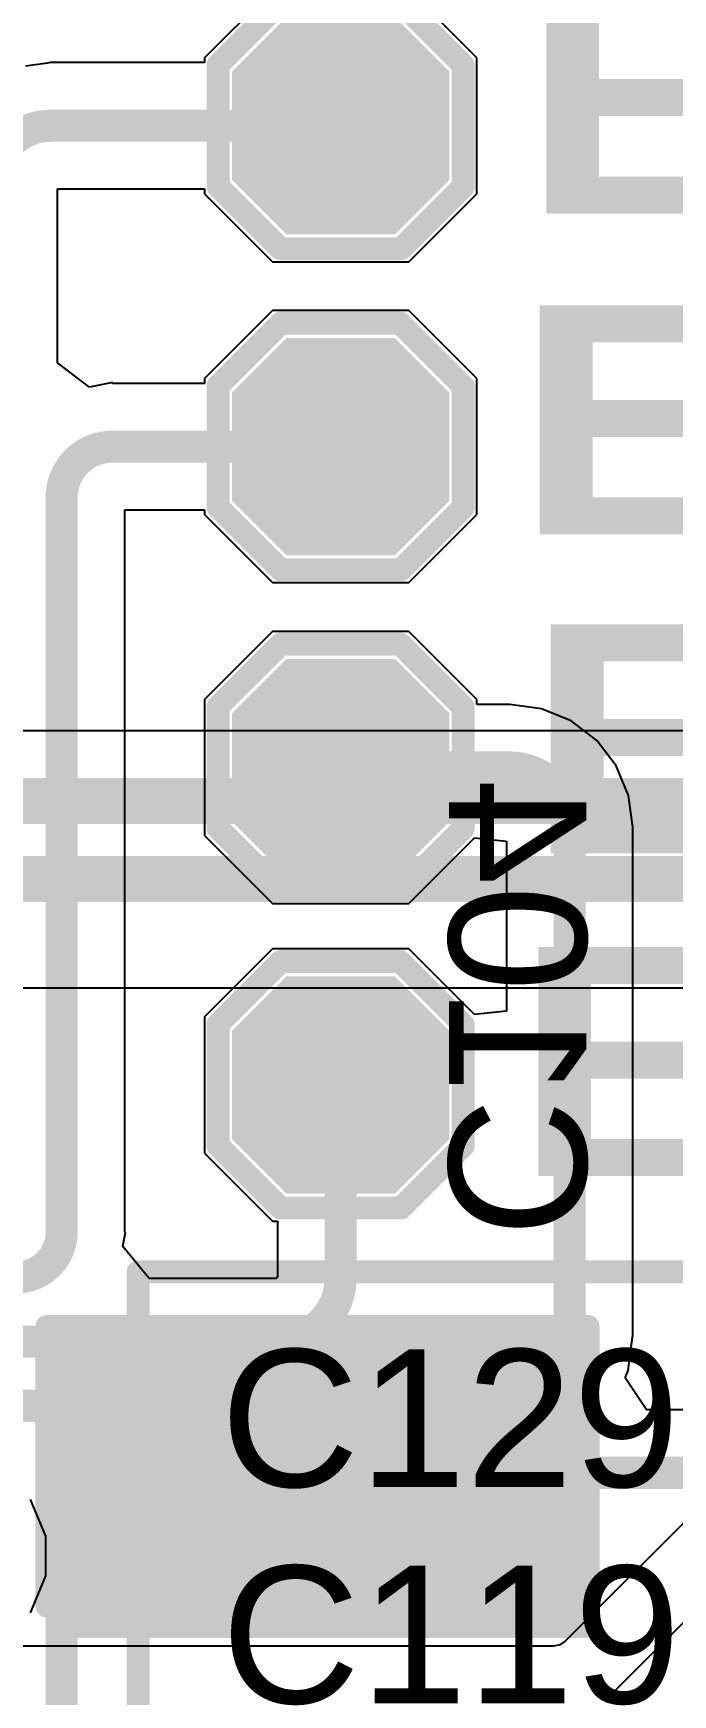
# Model space of a CAD drawing. Header units: inches. Extents: x 0 to 211, y 0 to 201.
# Drawn here: x 2.871 to 3.0105, y 1.9777 to 2.3402 of the extents above; entities that cross this region are included whole.
import ezdxf

# ---------------------------------------------------------------- set-up
doc = ezdxf.new("R2010")
doc.units = ezdxf.units.IN
doc.header["$MEASUREMENT"] = 0
for name, color, linetype in [('Bottom Layer', 5, 'Continuous'), ('Bottom Overlay', 54, 'Continuous'), ('Bottom Paste', 16, 'Continuous'), ('Bottom Solder', 6, 'Continuous'), ('Layer 1', 16, 'Continuous'), ('Top Layer', 1, 'Continuous'), ('Top Overlay', 2, 'Continuous'), ('Top Paste', 8, 'Continuous'), ('Top Solder', 216, 'Continuous')]:
    doc.layers.add(name, color=color, linetype=linetype)
doc.styles.add('Arial', font='', dxfattribs={"height": 0.2})
doc.styles.add('Arial Black_Bold', font='', dxfattribs={"height": 0.2})
doc.styles.get('Arial').set_extended_font_data('Arial')
doc.styles.get('Arial Black_Bold').set_extended_font_data('Arial Black', bold=True)

# ---------------------------------------------------------------- blocks, each defined once
blk = doc.blocks.new('T____________0_5___74')
at = {"layer": 'Top Layer'}
blk.add_hatch(color=1, dxfattribs=at).paths.add_polyline_path([(0.00984, 0.01969), (-0.00984, 0.01969), (-0.01969, 0.00984), (-0.01969, -0.00984), (-0.00984, -0.01969), (0.00984, -0.01969), (0.01969, -0.00984), (0.01969, 0.00984)])
at = {"layer": 'Top Paste'}
blk.add_hatch(color=8, dxfattribs=at).paths.add_polyline_path([(0.00984, 0.01969), (-0.00984, 0.01969), (-0.01969, 0.00984), (-0.01969, -0.00984), (-0.00984, -0.01969), (0.00984, -0.01969), (0.01969, -0.00984), (0.01969, 0.00984)])
at = {"layer": 'Top Solder'}
blk.add_hatch(color=216, dxfattribs=at).paths.add_polyline_path([(0.01184, 0.02369), (-0.01184, 0.02369), (-0.02369, 0.01184), (-0.02369, -0.01184), (-0.01184, -0.02369), (0.01184, -0.02369), (0.02369, -0.01184), (0.02369, 0.01184)])
at = {"layer": 'Top Overlay'}
for points in [[(-0.01321, 0.02675, 0.005, 0.005, 0), (-0.02684, 0.01312, 0.005, 0.005, 0)], [(-0.01321, 0.02675, 0.005, 0.005, 0), (0.01325, 0.02675, 0.005, 0.005, 0)], [(0.01325, 0.02675, 0.005, 0.005, 0), (0.02692, 0.01308, 0.005, 0.005, 0)], [(-0.02684, 0.01312, 0.005, 0.005, 0), (-0.02684, -0.01316, 0.005, 0.005, 0)], [(0.02692, 0.01308, 0.005, 0.005, 0), (0.02692, -0.01299, 0.005, 0.005, 0)], [(-0.02684, -0.01316, 0.005, 0.005, 0), (-0.01328, -0.02672, 0.005, 0.005, 0)], [(0.02692, -0.01299, 0.005, 0.005, 0), (0.01318, -0.02672, 0.005, 0.005, 0)], [(-0.01328, -0.02672, 0.005, 0.005, 0), (0.01318, -0.02672, 0.005, 0.005, 0)]]:
    blk.add_lwpolyline(points, format="xyseb", dxfattribs=at)
for points in [[(-0.01446, 0.02675, 0.0025, 0.0025, 1), (-0.01196, 0.02675, 0.0025, 0.0025, 1)], [(-0.01446, 0.02675, 0.0025, 0.0025, 1), (-0.01196, 0.02675, 0.0025, 0.0025, 1)], [(0.012, 0.02675, 0.0025, 0.0025, 1), (0.0145, 0.02675, 0.0025, 0.0025, 1)], [(0.012, 0.02675, 0.0025, 0.0025, 1), (0.0145, 0.02675, 0.0025, 0.0025, 1)], [(-0.02809, 0.01312, 0.0025, 0.0025, 1), (-0.02559, 0.01312, 0.0025, 0.0025, 1)], [(-0.02809, 0.01312, 0.0025, 0.0025, 1), (-0.02559, 0.01312, 0.0025, 0.0025, 1)], [(0.02567, 0.01308, 0.0025, 0.0025, 1), (0.02817, 0.01308, 0.0025, 0.0025, 1)], [(0.02567, 0.01308, 0.0025, 0.0025, 1), (0.02817, 0.01308, 0.0025, 0.0025, 1)], [(-0.02809, -0.01316, 0.0025, 0.0025, 1), (-0.02559, -0.01316, 0.0025, 0.0025, 1)], [(-0.02809, -0.01316, 0.0025, 0.0025, 1), (-0.02559, -0.01316, 0.0025, 0.0025, 1)], [(0.02567, -0.01299, 0.0025, 0.0025, 1), (0.02817, -0.01299, 0.0025, 0.0025, 1)], [(0.02567, -0.01299, 0.0025, 0.0025, 1), (0.02817, -0.01299, 0.0025, 0.0025, 1)], [(-0.01453, -0.02672, 0.0025, 0.0025, 1), (-0.01203, -0.02672, 0.0025, 0.0025, 1)], [(-0.01453, -0.02672, 0.0025, 0.0025, 1), (-0.01203, -0.02672, 0.0025, 0.0025, 1)], [(0.01193, -0.02672, 0.0025, 0.0025, 1), (0.01443, -0.02672, 0.0025, 0.0025, 1)], [(0.01193, -0.02672, 0.0025, 0.0025, 1), (0.01443, -0.02672, 0.0025, 0.0025, 1)]]:
    blk.add_lwpolyline(points, format="xyseb", close=True, dxfattribs=at)
blk = doc.blocks.new('T____________0_5___75')
at = {"layer": 'Top Layer'}
blk.add_hatch(color=1, dxfattribs=at).paths.add_polyline_path([(0.00984, 0.01969), (-0.00984, 0.01969), (-0.01969, 0.00984), (-0.01969, -0.00984), (-0.00984, -0.01969), (0.00984, -0.01969), (0.01969, -0.00984), (0.01969, 0.00984)])
at = {"layer": 'Top Paste'}
blk.add_hatch(color=8, dxfattribs=at).paths.add_polyline_path([(0.00984, 0.01969), (-0.00984, 0.01969), (-0.01969, 0.00984), (-0.01969, -0.00984), (-0.00984, -0.01969), (0.00984, -0.01969), (0.01969, -0.00984), (0.01969, 0.00984)])
at = {"layer": 'Top Solder'}
blk.add_hatch(color=216, dxfattribs=at).paths.add_polyline_path([(0.01184, 0.02369), (-0.01184, 0.02369), (-0.02369, 0.01184), (-0.02369, -0.01184), (-0.01184, -0.02369), (0.01184, -0.02369), (0.02369, -0.01184), (0.02369, 0.01184)])
at = {"layer": 'Top Overlay'}
for points in [[(-0.01321, 0.02675, 0.005, 0.005, 0), (-0.02684, 0.01312, 0.005, 0.005, 0)], [(-0.01321, 0.02675, 0.005, 0.005, 0), (0.01325, 0.02675, 0.005, 0.005, 0)], [(0.01325, 0.02675, 0.005, 0.005, 0), (0.02692, 0.01308, 0.005, 0.005, 0)], [(-0.02684, 0.01312, 0.005, 0.005, 0), (-0.02684, -0.01316, 0.005, 0.005, 0)], [(0.02692, 0.01308, 0.005, 0.005, 0), (0.02692, -0.01299, 0.005, 0.005, 0)], [(-0.02684, -0.01316, 0.005, 0.005, 0), (-0.01328, -0.02672, 0.005, 0.005, 0)], [(0.02692, -0.01299, 0.005, 0.005, 0), (0.01318, -0.02672, 0.005, 0.005, 0)], [(-0.01328, -0.02672, 0.005, 0.005, 0), (0.01318, -0.02672, 0.005, 0.005, 0)]]:
    blk.add_lwpolyline(points, format="xyseb", dxfattribs=at)
for points in [[(-0.01446, 0.02675, 0.0025, 0.0025, 1), (-0.01196, 0.02675, 0.0025, 0.0025, 1)], [(-0.01446, 0.02675, 0.0025, 0.0025, 1), (-0.01196, 0.02675, 0.0025, 0.0025, 1)], [(0.012, 0.02675, 0.0025, 0.0025, 1), (0.0145, 0.02675, 0.0025, 0.0025, 1)], [(0.012, 0.02675, 0.0025, 0.0025, 1), (0.0145, 0.02675, 0.0025, 0.0025, 1)], [(-0.02809, 0.01312, 0.0025, 0.0025, 1), (-0.02559, 0.01312, 0.0025, 0.0025, 1)], [(-0.02809, 0.01312, 0.0025, 0.0025, 1), (-0.02559, 0.01312, 0.0025, 0.0025, 1)], [(0.02567, 0.01308, 0.0025, 0.0025, 1), (0.02817, 0.01308, 0.0025, 0.0025, 1)], [(0.02567, 0.01308, 0.0025, 0.0025, 1), (0.02817, 0.01308, 0.0025, 0.0025, 1)], [(-0.02809, -0.01316, 0.0025, 0.0025, 1), (-0.02559, -0.01316, 0.0025, 0.0025, 1)], [(-0.02809, -0.01316, 0.0025, 0.0025, 1), (-0.02559, -0.01316, 0.0025, 0.0025, 1)], [(0.02567, -0.01299, 0.0025, 0.0025, 1), (0.02817, -0.01299, 0.0025, 0.0025, 1)], [(0.02567, -0.01299, 0.0025, 0.0025, 1), (0.02817, -0.01299, 0.0025, 0.0025, 1)], [(-0.01453, -0.02672, 0.0025, 0.0025, 1), (-0.01203, -0.02672, 0.0025, 0.0025, 1)], [(-0.01453, -0.02672, 0.0025, 0.0025, 1), (-0.01203, -0.02672, 0.0025, 0.0025, 1)], [(0.01193, -0.02672, 0.0025, 0.0025, 1), (0.01443, -0.02672, 0.0025, 0.0025, 1)], [(0.01193, -0.02672, 0.0025, 0.0025, 1), (0.01443, -0.02672, 0.0025, 0.0025, 1)]]:
    blk.add_lwpolyline(points, format="xyseb", close=True, dxfattribs=at)
blk = doc.blocks.new('T____________0_5___76')
at = {"layer": 'Top Layer'}
blk.add_hatch(color=1, dxfattribs=at).paths.add_polyline_path([(0.00984, 0.01969), (-0.00984, 0.01969), (-0.01969, 0.00984), (-0.01969, -0.00984), (-0.00984, -0.01969), (0.00984, -0.01969), (0.01969, -0.00984), (0.01969, 0.00984)])
at = {"layer": 'Top Paste'}
blk.add_hatch(color=8, dxfattribs=at).paths.add_polyline_path([(0.00984, 0.01969), (-0.00984, 0.01969), (-0.01969, 0.00984), (-0.01969, -0.00984), (-0.00984, -0.01969), (0.00984, -0.01969), (0.01969, -0.00984), (0.01969, 0.00984)])
at = {"layer": 'Top Solder'}
blk.add_hatch(color=216, dxfattribs=at).paths.add_polyline_path([(0.01184, 0.02369), (-0.01184, 0.02369), (-0.02369, 0.01184), (-0.02369, -0.01184), (-0.01184, -0.02369), (0.01184, -0.02369), (0.02369, -0.01184), (0.02369, 0.01184)])
at = {"layer": 'Top Overlay'}
for points in [[(-0.01321, 0.02675, 0.005, 0.005, 0), (-0.02684, 0.01312, 0.005, 0.005, 0)], [(-0.01321, 0.02675, 0.005, 0.005, 0), (0.01325, 0.02675, 0.005, 0.005, 0)], [(0.01325, 0.02675, 0.005, 0.005, 0), (0.02692, 0.01308, 0.005, 0.005, 0)], [(-0.02684, 0.01312, 0.005, 0.005, 0), (-0.02684, -0.01316, 0.005, 0.005, 0)], [(0.02692, 0.01308, 0.005, 0.005, 0), (0.02692, -0.01299, 0.005, 0.005, 0)], [(-0.02684, -0.01316, 0.005, 0.005, 0), (-0.01328, -0.02672, 0.005, 0.005, 0)], [(0.02692, -0.01299, 0.005, 0.005, 0), (0.01318, -0.02672, 0.005, 0.005, 0)], [(-0.01328, -0.02672, 0.005, 0.005, 0), (0.01318, -0.02672, 0.005, 0.005, 0)]]:
    blk.add_lwpolyline(points, format="xyseb", dxfattribs=at)
for points in [[(-0.01446, 0.02675, 0.0025, 0.0025, 1), (-0.01196, 0.02675, 0.0025, 0.0025, 1)], [(-0.01446, 0.02675, 0.0025, 0.0025, 1), (-0.01196, 0.02675, 0.0025, 0.0025, 1)], [(0.012, 0.02675, 0.0025, 0.0025, 1), (0.0145, 0.02675, 0.0025, 0.0025, 1)], [(0.012, 0.02675, 0.0025, 0.0025, 1), (0.0145, 0.02675, 0.0025, 0.0025, 1)], [(-0.02809, 0.01312, 0.0025, 0.0025, 1), (-0.02559, 0.01312, 0.0025, 0.0025, 1)], [(-0.02809, 0.01312, 0.0025, 0.0025, 1), (-0.02559, 0.01312, 0.0025, 0.0025, 1)], [(0.02567, 0.01308, 0.0025, 0.0025, 1), (0.02817, 0.01308, 0.0025, 0.0025, 1)], [(0.02567, 0.01308, 0.0025, 0.0025, 1), (0.02817, 0.01308, 0.0025, 0.0025, 1)], [(-0.02809, -0.01316, 0.0025, 0.0025, 1), (-0.02559, -0.01316, 0.0025, 0.0025, 1)], [(-0.02809, -0.01316, 0.0025, 0.0025, 1), (-0.02559, -0.01316, 0.0025, 0.0025, 1)], [(0.02567, -0.01299, 0.0025, 0.0025, 1), (0.02817, -0.01299, 0.0025, 0.0025, 1)], [(0.02567, -0.01299, 0.0025, 0.0025, 1), (0.02817, -0.01299, 0.0025, 0.0025, 1)], [(-0.01453, -0.02672, 0.0025, 0.0025, 1), (-0.01203, -0.02672, 0.0025, 0.0025, 1)], [(-0.01453, -0.02672, 0.0025, 0.0025, 1), (-0.01203, -0.02672, 0.0025, 0.0025, 1)], [(0.01193, -0.02672, 0.0025, 0.0025, 1), (0.01443, -0.02672, 0.0025, 0.0025, 1)], [(0.01193, -0.02672, 0.0025, 0.0025, 1), (0.01443, -0.02672, 0.0025, 0.0025, 1)]]:
    blk.add_lwpolyline(points, format="xyseb", close=True, dxfattribs=at)
blk = doc.blocks.new('T____________0_5___77')
at = {"layer": 'Top Layer'}
blk.add_hatch(color=1, dxfattribs=at).paths.add_polyline_path([(0.00984, 0.01969), (-0.00984, 0.01969), (-0.01969, 0.00984), (-0.01969, -0.00984), (-0.00984, -0.01969), (0.00984, -0.01969), (0.01969, -0.00984), (0.01969, 0.00984)])
at = {"layer": 'Top Paste'}
blk.add_hatch(color=8, dxfattribs=at).paths.add_polyline_path([(0.00984, 0.01969), (-0.00984, 0.01969), (-0.01969, 0.00984), (-0.01969, -0.00984), (-0.00984, -0.01969), (0.00984, -0.01969), (0.01969, -0.00984), (0.01969, 0.00984)])
at = {"layer": 'Top Solder'}
blk.add_hatch(color=216, dxfattribs=at).paths.add_polyline_path([(0.01184, 0.02369), (-0.01184, 0.02369), (-0.02369, 0.01184), (-0.02369, -0.01184), (-0.01184, -0.02369), (0.01184, -0.02369), (0.02369, -0.01184), (0.02369, 0.01184)])
at = {"layer": 'Top Overlay'}
for points in [[(-0.01321, 0.02675, 0.005, 0.005, 0), (-0.02684, 0.01312, 0.005, 0.005, 0)], [(-0.01321, 0.02675, 0.005, 0.005, 0), (0.01325, 0.02675, 0.005, 0.005, 0)], [(0.01325, 0.02675, 0.005, 0.005, 0), (0.02692, 0.01308, 0.005, 0.005, 0)], [(-0.02684, 0.01312, 0.005, 0.005, 0), (-0.02684, -0.01316, 0.005, 0.005, 0)], [(0.02692, 0.01308, 0.005, 0.005, 0), (0.02692, -0.01299, 0.005, 0.005, 0)], [(-0.02684, -0.01316, 0.005, 0.005, 0), (-0.01328, -0.02672, 0.005, 0.005, 0)], [(0.02692, -0.01299, 0.005, 0.005, 0), (0.01318, -0.02672, 0.005, 0.005, 0)], [(-0.01328, -0.02672, 0.005, 0.005, 0), (0.01318, -0.02672, 0.005, 0.005, 0)]]:
    blk.add_lwpolyline(points, format="xyseb", dxfattribs=at)
for points in [[(-0.01446, 0.02675, 0.0025, 0.0025, 1), (-0.01196, 0.02675, 0.0025, 0.0025, 1)], [(-0.01446, 0.02675, 0.0025, 0.0025, 1), (-0.01196, 0.02675, 0.0025, 0.0025, 1)], [(0.012, 0.02675, 0.0025, 0.0025, 1), (0.0145, 0.02675, 0.0025, 0.0025, 1)], [(0.012, 0.02675, 0.0025, 0.0025, 1), (0.0145, 0.02675, 0.0025, 0.0025, 1)], [(-0.02809, 0.01312, 0.0025, 0.0025, 1), (-0.02559, 0.01312, 0.0025, 0.0025, 1)], [(-0.02809, 0.01312, 0.0025, 0.0025, 1), (-0.02559, 0.01312, 0.0025, 0.0025, 1)], [(0.02567, 0.01308, 0.0025, 0.0025, 1), (0.02817, 0.01308, 0.0025, 0.0025, 1)], [(0.02567, 0.01308, 0.0025, 0.0025, 1), (0.02817, 0.01308, 0.0025, 0.0025, 1)], [(-0.02809, -0.01316, 0.0025, 0.0025, 1), (-0.02559, -0.01316, 0.0025, 0.0025, 1)], [(-0.02809, -0.01316, 0.0025, 0.0025, 1), (-0.02559, -0.01316, 0.0025, 0.0025, 1)], [(0.02567, -0.01299, 0.0025, 0.0025, 1), (0.02817, -0.01299, 0.0025, 0.0025, 1)], [(0.02567, -0.01299, 0.0025, 0.0025, 1), (0.02817, -0.01299, 0.0025, 0.0025, 1)], [(-0.01453, -0.02672, 0.0025, 0.0025, 1), (-0.01203, -0.02672, 0.0025, 0.0025, 1)], [(-0.01453, -0.02672, 0.0025, 0.0025, 1), (-0.01203, -0.02672, 0.0025, 0.0025, 1)], [(0.01193, -0.02672, 0.0025, 0.0025, 1), (0.01443, -0.02672, 0.0025, 0.0025, 1)], [(0.01193, -0.02672, 0.0025, 0.0025, 1), (0.01443, -0.02672, 0.0025, 0.0025, 1)]]:
    blk.add_lwpolyline(points, format="xyseb", close=True, dxfattribs=at)
blk = doc.blocks.new('C___1210_B_286')
at = {"layer": 'Bottom Layer'}
for points in [[(-0.08, 0.055), (-0.02, 0.055), (-0.02, -0.055), (-0.08, -0.055)], [(0.02, 0.055), (0.08, 0.055), (0.08, -0.055), (0.02, -0.055)]]:
    blk.add_hatch(color=5, dxfattribs=at).paths.add_polyline_path(points)
at = {"layer": 'Bottom Paste'}
for points in [[(-0.08, 0.055), (-0.02, 0.055), (-0.02, -0.055), (-0.08, -0.055)], [(0.02, 0.055), (0.08, 0.055), (0.08, -0.055), (0.02, -0.055)]]:
    blk.add_hatch(color=16, dxfattribs=at).paths.add_polyline_path(points)
at = {"layer": 'Bottom Solder'}
for points in [[(-0.084, 0.059), (-0.016, 0.059), (-0.016, -0.059), (-0.084, -0.059)], [(0.016, 0.059), (0.084, 0.059), (0.084, -0.059), (0.016, -0.059)]]:
    blk.add_hatch(color=6, dxfattribs=at).paths.add_polyline_path(points)
at = {"layer": 'Bottom Overlay'}
for points in [[(-0.084, 0.059, 0.005, 0.005, 0), (-0.084, -0.059, 0.005, 0.005, 0)], [(-0.084, 0.059, 0.005, 0.005, 0), (-0.023, 0.059, 0.005, 0.005, 0)], [(0.084, 0.059, 0.005, 0.005, 0), (0.023, 0.059, 0.005, 0.005, 0)], [(0.084, 0.059, 0.005, 0.005, 0), (0.084, -0.059, 0.005, 0.005, 0)], [(-0.084, -0.059, 0.005, 0.005, 0), (-0.023, -0.059, 0.005, 0.005, 0)], [(0.084, -0.059, 0.005, 0.005, 0), (0.023, -0.059, 0.005, 0.005, 0)]]:
    blk.add_lwpolyline(points, format="xyseb", dxfattribs=at)
for points in [[(-0.08525, 0.059, 0.0025, 0.0025, 1), (-0.08275, 0.059, 0.0025, 0.0025, 1)], [(-0.08525, 0.059, 0.0025, 0.0025, 1), (-0.08275, 0.059, 0.0025, 0.0025, 1)], [(-0.02425, 0.059, 0.0025, 0.0025, 1), (-0.02175, 0.059, 0.0025, 0.0025, 1)], [(0.02175, 0.059, 0.0025, 0.0025, 1), (0.02425, 0.059, 0.0025, 0.0025, 1)], [(0.08275, 0.059, 0.0025, 0.0025, 1), (0.08525, 0.059, 0.0025, 0.0025, 1)], [(0.08275, 0.059, 0.0025, 0.0025, 1), (0.08525, 0.059, 0.0025, 0.0025, 1)], [(-0.08525, -0.059, 0.0025, 0.0025, 1), (-0.08275, -0.059, 0.0025, 0.0025, 1)], [(-0.08525, -0.059, 0.0025, 0.0025, 1), (-0.08275, -0.059, 0.0025, 0.0025, 1)], [(-0.02425, -0.059, 0.0025, 0.0025, 1), (-0.02175, -0.059, 0.0025, 0.0025, 1)], [(0.02175, -0.059, 0.0025, 0.0025, 1), (0.02425, -0.059, 0.0025, 0.0025, 1)], [(0.08275, -0.059, 0.0025, 0.0025, 1), (0.08525, -0.059, 0.0025, 0.0025, 1)], [(0.08275, -0.059, 0.0025, 0.0025, 1), (0.08525, -0.059, 0.0025, 0.0025, 1)]]:
    blk.add_lwpolyline(points, format="xyseb", close=True, dxfattribs=at)

msp = doc.modelspace()

# ---------------------------------------------------------------- linework, layer by layer
at = {"layer": 'Bottom Layer'}
for p, q in [((3.17011, 2.18802), (2.67683, 2.18802)), ((2.76031, 2.132), (3.15351, 2.132)), ((3.01929, 2.02168), (2.98704, 1.98943)), ((2.99785, 1.97861), (3.0301, 2.01086)), ((2.98447, 1.98836), (2.76486, 1.98836)), ((2.98586, 1.98864), (2.98447, 1.98836)), ((2.98704, 1.98943), (2.98586, 1.98864)), ((2.99554, 1.97671), (2.9966, 1.97778)), ((2.9966, 1.97778), (2.99785, 1.97861))]:
    msp.add_line(p, q, dxfattribs=at)
for points in [[(2.67683, 2.17273, 0.01, 0.01, 0), (3.17011, 2.17273, 0.01, 0.01, 0)], [(2.67683, 2.15573, 0.01, 0.01, 0), (3.16205, 2.15573, 0.01, 0.01, 0)]]:
    msp.add_lwpolyline(points, format="xyseb", dxfattribs=at)
at = {"layer": 'Layer 1'}
for p, q in [((2.87374, 2.01234), (2.87042, 2.02035)), ((2.87374, 2.00366), (2.87374, 2.01234)), ((2.87042, 1.99565), (2.87374, 2.00366))]:
    msp.add_line(p, q, dxfattribs=at)
at = {"layer": 'Top Layer'}
for p, q in [((2.92322, 2.34975), (2.90838, 2.33491)), ((2.96775, 2.33491), (2.95291, 2.34975)), ((2.90838, 2.33491), (2.90838, 2.33383)), ((2.96775, 2.30522), (2.96775, 2.33491)), ((2.87409, 2.3337), (2.86929, 2.33307)), ((2.87473, 2.33383), (2.87409, 2.3337)), ((2.90838, 2.33383), (2.87473, 2.33383)), ((2.87629, 2.26831), (2.87629, 2.3063)), ((2.87629, 2.3063), (2.90838, 2.3063)), ((2.90838, 2.3063), (2.90838, 2.30522)), ((2.90838, 2.30522), (2.92322, 2.29038)), ((2.95291, 2.29038), (2.96775, 2.30522)), ((2.92322, 2.29038), (2.95291, 2.29038)), ((2.92322, 2.27975), (2.90838, 2.26491)), ((2.95291, 2.27975), (2.92322, 2.27975)), ((2.96775, 2.26491), (2.95291, 2.27975)), ((2.88329, 2.26305), (2.87629, 2.26831)), ((2.88829, 2.26405), (2.88329, 2.26305)), ((2.88829, 2.26383), (2.88829, 2.26405)), ((2.90838, 2.26383), (2.88829, 2.26383)), ((2.90838, 2.26491), (2.90838, 2.26383)), ((2.96775, 2.23522), (2.96775, 2.26491)), ((2.89095, 2.07868), (2.89095, 2.2363)), ((2.89095, 2.2363), (2.90838, 2.2363)), ((2.90838, 2.2363), (2.90838, 2.23522)), ((2.90838, 2.23522), (2.92322, 2.22038)), ((2.95291, 2.22038), (2.96775, 2.23522)), ((2.92322, 2.22038), (2.95291, 2.22038)), ((2.92322, 2.20975), (2.90838, 2.19491)), ((2.95291, 2.20975), (2.92322, 2.20975)), ((2.96775, 2.19491), (2.95291, 2.20975)), ((2.90838, 2.19491), (2.90838, 2.16522)), ((2.96775, 2.19383), (2.96775, 2.19491)), ((2.97494, 2.19383), (2.96775, 2.19383)), ((2.97546, 2.19372), (2.97494, 2.19383)), ((2.98187, 2.19288), (2.97546, 2.19372)), ((2.98833, 2.1902), (2.98187, 2.19288)), ((2.99388, 2.18595), (2.98833, 2.1902)), ((2.99814, 2.1804), (2.99388, 2.18595)), ((3.00082, 2.17393), (2.99814, 2.1804)), ((3.00166, 2.16752), (3.00082, 2.17393)), ((2.90838, 2.16522), (2.92322, 2.15038)), ((2.95291, 2.15038), (2.96724, 2.16471)), ((2.96724, 2.16471), (2.97424, 2.16398)), ((3.00176, 2.167), (3.00166, 2.16752)), ((3.00176, 2.056), (3.00176, 2.167)), ((2.97424, 2.16398), (2.97424, 2.12686)), ((2.92322, 2.15038), (2.95291, 2.15038)), ((2.92322, 2.14047), (2.90838, 2.12562)), ((2.95291, 2.14047), (2.92322, 2.14047)), ((2.96724, 2.12614), (2.95291, 2.14047)), ((2.90838, 2.12562), (2.90838, 2.09594)), ((2.97424, 2.12686), (2.96724, 2.12614)), ((2.90838, 2.09594), (2.92322, 2.0811)), ((2.92322, 2.0811), (2.9243, 2.0811)), ((2.9243, 2.0811), (2.9243, 2.06878)), ((2.89052, 2.07555), (2.89115, 2.07868)), ((2.89115, 2.07868), (2.89095, 2.07868)), ((2.89627, 2.06855), (2.89052, 2.07555)), ((2.92406, 2.06855), (2.89627, 2.06855)), ((2.9243, 2.06878), (2.92406, 2.06878)), ((2.92406, 2.06878), (2.92406, 2.06855)), ((3.00076, 2.0485), (3.00172, 2.05575)), ((3.00172, 2.05575), (3.00176, 2.056)), ((3.00011, 2.04692), (3.00076, 2.0485)), ((3.00478, 2.03992), (3.00011, 2.04692)), ((3.01466, 2.03992), (3.00478, 2.03992))]:
    msp.add_line(p, q, dxfattribs=at)
for points in [[(2.86252, 2.30786, 0.007, 0.007, -0.414214), (2.87473, 2.32006, 0.007, 0.007, 0)], [(2.87473, 2.32006, 0.007, 0.007, 0), (2.93806, 2.32006, 0.007, 0.007, 0)], [(2.87719, 2.23896, 0.007, 0.007, -0.414214), (2.88829, 2.25006, 0.007, 0.007, 0)], [(2.88829, 2.25006, 0.007, 0.007, 0), (2.93806, 2.25006, 0.007, 0.007, 0)], [(2.87719, 2.07868, 0.007, 0.007, 0), (2.87719, 2.23896, 0.007, 0.007, 0)], [(2.93806, 2.18006, 0.007, 0.007, 0), (2.97494, 2.18006, 0.007, 0.007, 0)], [(2.97494, 2.18006, 0.007, 0.007, -0.414214), (2.988, 2.167, 0.007, 0.007, 0)], [(2.988, 2.056, 0.007, 0.007, 0), (2.988, 2.167, 0.007, 0.007, 0)], [(2.93806, 2.06878, 0.007, 0.007, 0), (2.93806, 2.11078, 0.007, 0.007, 0)], [(2.87719, 2.07868, 0.007, 0.007, -0.414214), (2.86729, 2.06878, 0.007, 0.007, 0)], [(2.93806, 2.06878, 0.007, 0.007, -0.414214), (2.92406, 2.05478, 0.007, 0.007, 0)], [(2.988, 2.056, 0.007, 0.007, -0.414214), (2.97278, 2.04078, 0.007, 0.007, 0)], [(2.54604, 2.05478, 0.007, 0.007, 0), (2.92406, 2.05478, 0.007, 0.007, 0)], [(2.54024, 2.04078, 0.007, 0.007, 0), (2.97278, 2.04078, 0.007, 0.007, 0)], [(2.87719, 2.00001, 0.007, 0.007, -0.414214), (2.90333, 2.02616, 0.007, 0.007, 0)], [(2.90333, 2.02616, 0.007, 0.007, 0), (3.23469, 2.02616, 0.007, 0.007, 0)], [(2.87719, 1.86026, 0.007, 0.007, 0), (2.87719, 2.00001, 0.007, 0.007, 0)]]:
    msp.add_lwpolyline(points, format="xyseb", dxfattribs=at)
for points in [[(2.87298, 2.32006, 0.0035, 0.0035, 1), (2.87648, 2.32006, 0.0035, 0.0035, 1)], [(2.87298, 2.32006, 0.0035, 0.0035, 1), (2.87648, 2.32006, 0.0035, 0.0035, 1)], [(2.93631, 2.32006, 0.0035, 0.0035, 1), (2.93981, 2.32006, 0.0035, 0.0035, 1)], [(2.88654, 2.25006, 0.0035, 0.0035, 1), (2.89004, 2.25006, 0.0035, 0.0035, 1)], [(2.88654, 2.25006, 0.0035, 0.0035, 1), (2.89004, 2.25006, 0.0035, 0.0035, 1)], [(2.93631, 2.25006, 0.0035, 0.0035, 1), (2.93981, 2.25006, 0.0035, 0.0035, 1)], [(2.87544, 2.23896, 0.0035, 0.0035, 1), (2.87894, 2.23896, 0.0035, 0.0035, 1)], [(2.87544, 2.23896, 0.0035, 0.0035, 1), (2.87894, 2.23896, 0.0035, 0.0035, 1)], [(2.93631, 2.18006, 0.0035, 0.0035, 1), (2.93981, 2.18006, 0.0035, 0.0035, 1)], [(2.97319, 2.18006, 0.0035, 0.0035, 1), (2.97669, 2.18006, 0.0035, 0.0035, 1)], [(2.97319, 2.18006, 0.0035, 0.0035, 1), (2.97669, 2.18006, 0.0035, 0.0035, 1)], [(2.98625, 2.167, 0.0035, 0.0035, 1), (2.98975, 2.167, 0.0035, 0.0035, 1)], [(2.98625, 2.167, 0.0035, 0.0035, 1), (2.98975, 2.167, 0.0035, 0.0035, 1)], [(2.93631, 2.11078, 0.0035, 0.0035, 1), (2.93981, 2.11078, 0.0035, 0.0035, 1)], [(2.87544, 2.07868, 0.0035, 0.0035, 1), (2.87894, 2.07868, 0.0035, 0.0035, 1)], [(2.87544, 2.07868, 0.0035, 0.0035, 1), (2.87894, 2.07868, 0.0035, 0.0035, 1)], [(2.93631, 2.06878, 0.0035, 0.0035, 1), (2.93981, 2.06878, 0.0035, 0.0035, 1)], [(2.93631, 2.06878, 0.0035, 0.0035, 1), (2.93981, 2.06878, 0.0035, 0.0035, 1)], [(2.98625, 2.056, 0.0035, 0.0035, 1), (2.98975, 2.056, 0.0035, 0.0035, 1)], [(2.98625, 2.056, 0.0035, 0.0035, 1), (2.98975, 2.056, 0.0035, 0.0035, 1)], [(2.92231, 2.05478, 0.0035, 0.0035, 1), (2.92581, 2.05478, 0.0035, 0.0035, 1)], [(2.92231, 2.05478, 0.0035, 0.0035, 1), (2.92581, 2.05478, 0.0035, 0.0035, 1)], [(2.97103, 2.04078, 0.0035, 0.0035, 1), (2.97453, 2.04078, 0.0035, 0.0035, 1)], [(2.97103, 2.04078, 0.0035, 0.0035, 1), (2.97453, 2.04078, 0.0035, 0.0035, 1)], [(2.90158, 2.02616, 0.0035, 0.0035, 1), (2.90508, 2.02616, 0.0035, 0.0035, 1)], [(2.90158, 2.02616, 0.0035, 0.0035, 1), (2.90508, 2.02616, 0.0035, 0.0035, 1)], [(2.87544, 2.00001, 0.0035, 0.0035, 1), (2.87894, 2.00001, 0.0035, 0.0035, 1)], [(2.87544, 2.00001, 0.0035, 0.0035, 1), (2.87894, 2.00001, 0.0035, 0.0035, 1)]]:
    msp.add_lwpolyline(points, format="xyseb", close=True, dxfattribs=at)
at = {"layer": 'Top Overlay'}
for points in [[(2.89387, 2.07, 0.005, 0.005, 0), (3.03048, 2.07, 0.005, 0.005, 0)], [(2.89387, 1.8656, 0.005, 0.005, 0), (2.89387, 2.07, 0.005, 0.005, 0)]]:
    msp.add_lwpolyline(points, format="xyseb", dxfattribs=at)
msp.add_lwpolyline([(2.89262, 2.07, 0.0025, 0.0025, 1), (2.89512, 2.07, 0.0025, 0.0025, 1)], format="xyseb", close=True, dxfattribs=at)
msp.add_lwpolyline([(2.89262, 2.07, 0.0025, 0.0025, 1), (2.89512, 2.07, 0.0025, 0.0025, 1)], format="xyseb", close=True, dxfattribs=at)

# ---------------------------------------------------------------- block references
at = {"rotation": 90}
for name, p in [('T____________0_5___77', (2.93806, 2.32006)), ('T____________0_5___76', (2.93806, 2.25006)), ('T____________0_5___74', (2.93806, 2.18006)), ('T____________0_5___75', (2.93806, 2.11078)), ('C___1210_B_286', (2.933, 1.9741))]:
    msp.add_blockref(name, p, dxfattribs=at)

# ---------------------------------------------------------------- texts
at = {"layer": 'Bottom Overlay', "style": 'Arial', "text_generation_flag": 2}
msp.add_text('C104', height=0.03, rotation=270, dxfattribs=at).set_placement((2.96164, 2.07754))
at = {"layer": 'Top Overlay'}
for s, height, style, p in [('EPHY-RXP', 0.05, 'Arial Black_Bold', (2.97754, 2.3009)), ('EPHY-RXN', 0.05, 'Arial Black_Bold', (2.97611, 2.2309)), ('EPHY-SPD', 0.05, 'Arial Black_Bold', (2.97853, 2.16132)), ('EPHY-LNK', 0.05, 'Arial Black_Bold', (2.97581, 2.0909)), ('C129', 0.03, 'Arial', (2.91182, 2.02311)), ('C119', 0.03, 'Arial', (2.91202, 1.97588))]:
    msp.add_text(s, height=height, dxfattribs=dict(at, style=style)).set_placement(p)

doc.saveas('drawing.dxf')
